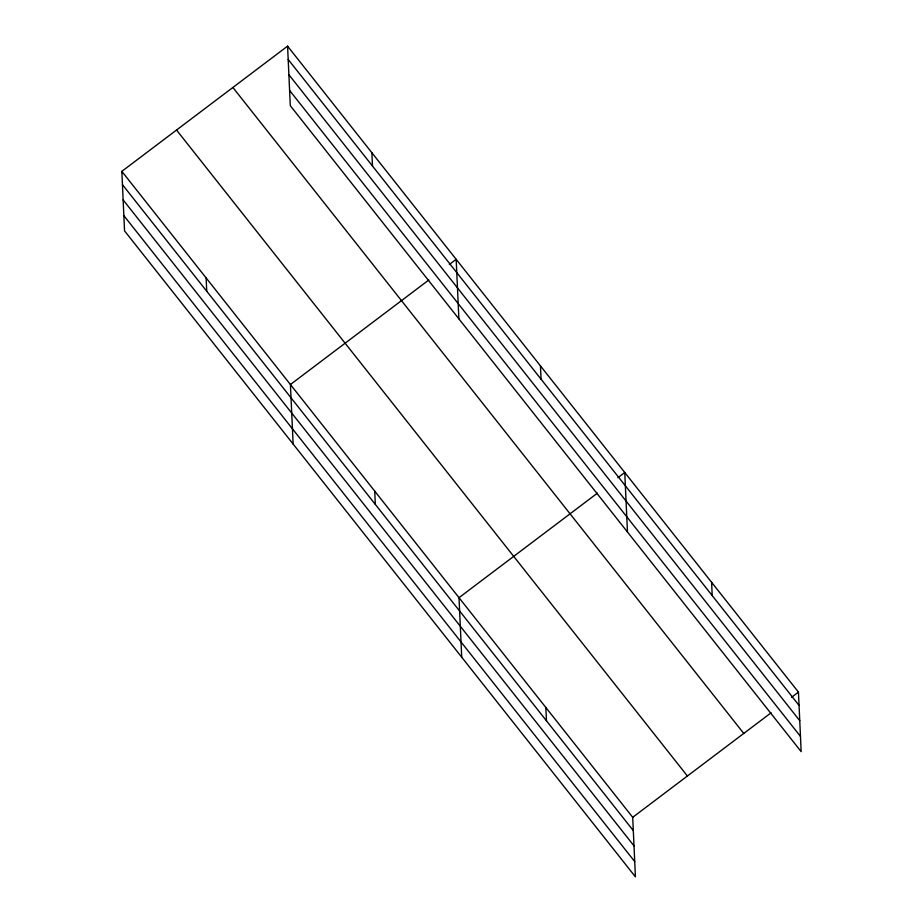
<?xml version="1.0" encoding="UTF-8"?>
<svg xmlns="http://www.w3.org/2000/svg" width="923" height="923" viewBox="0 0 923 923"><rect width="100%" height="100%" fill="white"/><g stroke="black" fill="none" stroke-linecap="round" stroke-linejoin="round"><path stroke-width="1.38" d="M121.836 171.355L632.705 817.328L635.416 876.85L124.547 230.877L121.836 171.355L287.584 46.15L798.453 692.123L801.164 751.645L290.295 105.672L287.584 46.15M428.826 279.981L290.422 384.522L293.133 444.044M449.339 264.486L456.17 259.317L458.881 318.85M597.412 493.147L459.008 597.689L461.719 657.222M617.925 477.653L624.756 472.495L627.467 532.017M632.705 817.328L771.109 712.787M791.622 697.292L798.453 692.123M288.195 59.453L799.064 705.426M288.887 74.705L799.756 720.678M289.603 90.419L800.472 736.392M232.896 87.466L743.765 733.439M176.535 130.039L687.404 776.012M122.447 184.658L633.316 830.631M123.14 199.91L634.009 845.883M123.855 215.624L634.724 861.597M711.61 582.309L712.21 595.612M540.463 365.912L541.074 379.215M545.862 707.514L546.462 720.817M371.877 152.733L372.488 166.048M374.715 491.105L375.326 504.42M206.129 277.938L206.74 291.241"/></g></svg>
